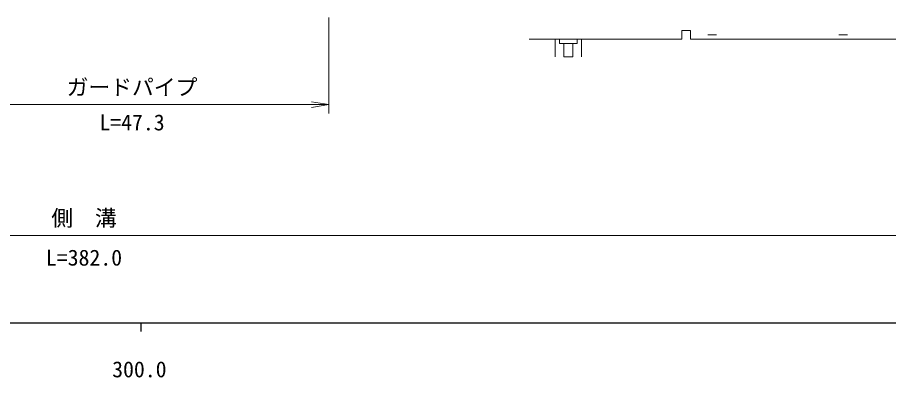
# Model space of a CAD drawing. Units: millimetres, scale not verified. Extents: x 40000 to 680000, y 20000 to 380000.
# Drawn here: x 353870 to 453701, y 198715 to 240000 of the extents above; entities that cross this region are included whole.
import ezdxf
from ezdxf.enums import TextEntityAlignment as Align

# ---------------------------------------------------------------- set-up
doc = ezdxf.new("R2010")
doc.units = ezdxf.units.MM
doc.header["$LTSCALE"] = 1000
for name, color, linetype, lineweight in [('M-STR-HTXT', 7, 'Continuous', 13), ('M-TTL-BAND', 7, 'Continuous', 25), ('M-WORK', 1, 'Continuous', 13)]:
    doc.layers.add(name, color=color, linetype=linetype, lineweight=lineweight)
doc.styles.add('ＭＳ ゴシック', font='')
doc.styles.get('ＭＳ ゴシック').set_extended_font_data('MS Gothic')

# ---------------------------------------------------------------- blocks, each defined once
blk = doc.blocks.new('open_arrow')
at = {"color": 0, "linetype": 'Continuous', "lineweight": -2}
blk.add_lwpolyline([(7.5, 1.25), (0, 0), (7.5, -1.25)], dxfattribs=at)

msp = doc.modelspace()

# ---------------------------------------------------------------- linework, layer by layer
at = {"layer": 'M-STR-HTXT'}
for p, q in [((389568, 240000), (389568, 229000)), ((344431, 230000), (389568, 230000)), ((173930, 215000), (548662, 215000))]:
    msp.add_line(p, q, dxfattribs=at)
at = {"layer": 'M-TTL-BAND'}
for p, q in [((40000, 205000), (579000, 205000)), ((368000, 205000), (368000, 204000))]:
    msp.add_line(p, q, dxfattribs=at)
at = {"layer": 'M-WORK'}
for p, q in [((431000, 238500), (430000, 238500)), ((430000, 238500), (430000, 237500)), ((431000, 237500), (431000, 238500)), ((433000, 238000), (434000, 238000)), ((448000, 238000), (449000, 238000)), ((415500, 237500), (412500, 237500)), ((430000, 237500), (415500, 237500)), ((415500, 237500), (415500, 235500)), ((416000, 237500), (416000, 237000)), ((416000, 237000), (418000, 237000)), ((416500, 237000), (416500, 235500)), ((417500, 235500), (417500, 237000)), ((418000, 237000), (418000, 237500)), ((418500, 237500), (418500, 235500)), ((433500, 237500), (431000, 237500)), ((433500, 237500), (448500, 237500)), ((448500, 237500), (463500, 237500)), ((416500, 235500), (417500, 235500))]:
    msp.add_line(p, q, dxfattribs=at)

# ---------------------------------------------------------------- block references
at = {"layer": 'M-STR-HTXT', "xscale": 267, "yscale": 267, "rotation": 180}
msp.add_blockref('open_arrow', (389568, 230000), dxfattribs=at)

# ---------------------------------------------------------------- texts
at = {"layer": 'M-STR-HTXT', "style": 'ＭＳ ゴシック'}
for s, p in [('ガードパイプ', (367000, 232000)), ('側\u3000溝', (361500, 217000))]:
    msp.add_text(s, height=1833, dxfattribs=at).set_placement(p, align=Align.MIDDLE_CENTER)
for s, p in [('L=47.3', (367000, 226500)), ('L=382.0', (361500, 211000))]:
    msp.add_text(s, height=1833, dxfattribs=at).set_placement(p, align=Align.BOTTOM_CENTER)
at = {"layer": 'M-TTL-BAND', "style": 'ＭＳ ゴシック'}
msp.add_text('300.0', height=1833, dxfattribs=at).set_placement((367844, 198195), align=Align.BOTTOM_CENTER)

doc.saveas('drawing.dxf')
